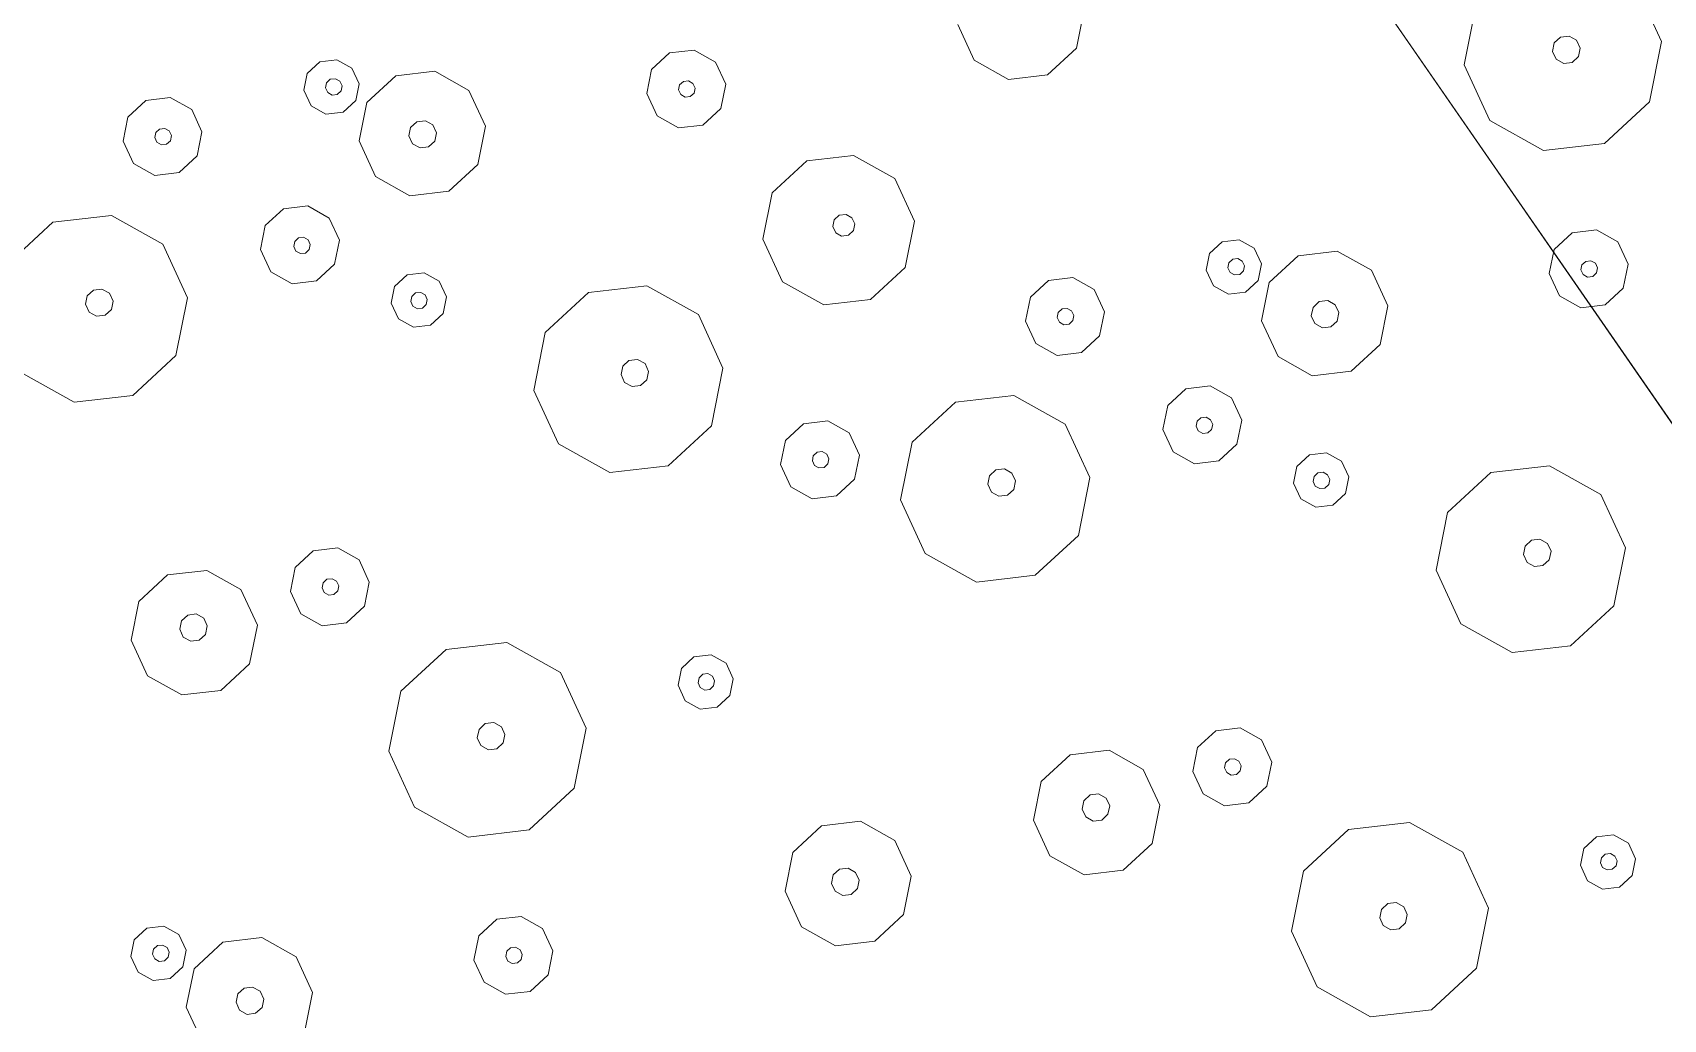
# Model space of a CAD drawing. Header units: metres. Extents: x -2858 to 512, y -1995 to 1252.
# Drawn here: x -490.839 to -487.554, y -117.011 to -115.022 of the extents above; entities that cross this region are included whole.
import ezdxf

# ---------------------------------------------------------------- set-up
doc = ezdxf.new("R2010")
doc.units = ezdxf.units.M
doc.layers.add('Calque commun', color=7, linetype='Continuous')

# ---------------------------------------------------------------- blocks, each defined once
blk = doc.blocks.new('pattern')
at = {"layer": 'Calque commun', "color": 54, "linetype": 'Continuous', "lineweight": 9}
for p, q in [((59.7117, 41.3087), (59.7255, 41.3405)), ((59.7255, 41.3405), (59.7553, 41.3581)), ((59.7553, 41.3581), (59.7897, 41.3548)), ((59.7897, 41.3548), (59.8157, 41.3319)), ((59.8157, 41.3319), (59.8232, 41.2981)), ((59.7192, 41.275), (59.7117, 41.3087)), ((59.7495, 41.3059), (59.7536, 41.3154)), ((59.7517, 41.2957), (59.7495, 41.3059)), ((59.7536, 41.3154), (59.7625, 41.3207)), ((59.7625, 41.3207), (59.7729, 41.3197)), ((59.7729, 41.3197), (59.7807, 41.3128)), ((59.7829, 41.3027), (59.7788, 41.2932)), ((59.7807, 41.3128), (59.7829, 41.3027)), ((59.8232, 41.2981), (59.8094, 41.2664)), ((59.7452, 41.252), (59.7192, 41.275)), ((59.7595, 41.2889), (59.7517, 41.2957)), ((59.7699, 41.2879), (59.7595, 41.2889)), ((59.7788, 41.2932), (59.7699, 41.2879)), ((59.8094, 41.2664), (59.7796, 41.2488)), ((59.7796, 41.2488), (59.7452, 41.252)), ((59.9972, 41.1861), (60.1036, 41.249)), ((60.1036, 41.249), (60.2267, 41.2373)), ((60.2267, 41.2373), (60.3193, 41.1554)), ((59.948, 41.0727), (59.9972, 41.1861)), ((60.3193, 41.1554), (60.3462, 41.0348)), ((59.9749, 40.9521), (59.948, 41.0727)), ((60.1092, 41.057), (60.1161, 41.0729)), ((60.1161, 41.0729), (60.131, 41.0817)), ((60.131, 41.0817), (60.1482, 41.08)), ((60.1482, 41.08), (60.1612, 41.0686)), ((60.1612, 41.0686), (60.165, 41.0517)), ((60.113, 41.0401), (60.1092, 41.057)), ((60.126, 41.0287), (60.113, 41.0401)), ((60.1581, 41.0358), (60.1432, 41.027)), ((60.165, 41.0517), (60.1581, 41.0358)), ((60.3462, 41.0348), (60.297, 40.9214)), ((60.1432, 41.027), (60.126, 41.0287)), ((59.2727, 40.9075), (59.3749, 40.9678)), ((59.3749, 40.9678), (59.493, 40.9566)), ((59.493, 40.9566), (59.582, 40.878)), ((60.0675, 40.8703), (59.9749, 40.9521)), ((59.2255, 40.7986), (59.2727, 40.9075)), ((60.297, 40.9214), (60.1906, 40.8586)), ((59.582, 40.878), (59.6078, 40.7622)), ((60.1906, 40.8586), (60.0675, 40.8703)), ((59.3777, 40.8003), (59.3926, 40.8091)), ((59.3926, 40.8091), (59.4098, 40.8074)), ((59.4098, 40.8074), (59.4228, 40.796)), ((59.2513, 40.6828), (59.2255, 40.7986)), ((59.3708, 40.7844), (59.3777, 40.8003)), ((59.3745, 40.7675), (59.3708, 40.7844)), ((59.4265, 40.7791), (59.4196, 40.7632)), ((59.4228, 40.796), (59.4265, 40.7791)), ((59.3875, 40.7561), (59.3745, 40.7675)), ((59.4047, 40.7544), (59.3875, 40.7561)), ((59.4196, 40.7632), (59.4047, 40.7544)), ((59.6078, 40.7622), (59.5605, 40.6533)), ((59.3402, 40.6043), (59.2513, 40.6828)), ((60.0696, 40.6646), (60.1121, 40.6897)), ((60.1121, 40.6897), (60.1614, 40.685)), ((60.1614, 40.685), (60.1984, 40.6523)), ((59.5605, 40.6533), (59.4584, 40.593)), ((60.0499, 40.6192), (60.0696, 40.6646)), ((60.1984, 40.6523), (60.2092, 40.604)), ((60.0606, 40.571), (60.0499, 40.6192)), ((60.1121, 40.6141), (60.1162, 40.6236)), ((60.1144, 40.604), (60.1121, 40.6141)), ((60.1162, 40.6236), (60.1252, 40.6289)), ((60.1252, 40.6289), (60.1355, 40.6279)), ((60.1355, 40.6279), (60.1433, 40.621)), ((60.1455, 40.6109), (60.1414, 40.6014)), ((60.1433, 40.621), (60.1455, 40.6109)), ((59.4584, 40.593), (59.3402, 40.6043)), ((60.1221, 40.5971), (60.1144, 40.604)), ((60.1325, 40.5961), (60.1221, 40.5971)), ((60.1414, 40.6014), (60.1325, 40.5961)), ((60.2092, 40.604), (60.1895, 40.5587)), ((60.2846, 40.5542), (60.3527, 40.5944)), ((60.3527, 40.5944), (60.4315, 40.5869)), ((60.4315, 40.5869), (60.4908, 40.5346)), ((58.843, 40.5301), (58.8856, 40.5553)), ((58.8856, 40.5553), (58.9348, 40.5506)), ((58.9348, 40.5506), (58.9719, 40.5179)), ((60.0977, 40.5382), (60.0606, 40.571)), ((60.1895, 40.5587), (60.1469, 40.5335)), ((60.2532, 40.4816), (60.2846, 40.5542)), ((58.8234, 40.4848), (58.843, 40.5301)), ((58.9719, 40.5179), (58.9827, 40.4696)), ((60.1469, 40.5335), (60.0977, 40.5382)), ((60.4908, 40.5346), (60.508, 40.4574)), ((58.8341, 40.4365), (58.8234, 40.4848)), ((58.8856, 40.4796), (58.8897, 40.4892)), ((58.8878, 40.4695), (58.8856, 40.4796)), ((58.8897, 40.4892), (58.8986, 40.4944)), ((58.8986, 40.4944), (58.909, 40.4935)), ((58.909, 40.4935), (58.9168, 40.4866)), ((58.919, 40.4765), (58.9149, 40.4669)), ((58.9168, 40.4866), (58.919, 40.4765)), ((60.2704, 40.4044), (60.2532, 40.4816)), ((60.3461, 40.4643), (60.353, 40.4801)), ((60.353, 40.4801), (60.3679, 40.4889)), ((60.3679, 40.4889), (60.3852, 40.4873)), ((60.3852, 40.4873), (60.3981, 40.4758)), ((58.8956, 40.4626), (58.8878, 40.4695)), ((58.9059, 40.4617), (58.8956, 40.4626)), ((58.9149, 40.4669), (58.9059, 40.4617)), ((58.9827, 40.4696), (58.963, 40.4242)), ((60.3499, 40.4474), (60.3461, 40.4643)), ((60.3629, 40.4359), (60.3499, 40.4474)), ((60.4019, 40.459), (60.395, 40.4431)), ((60.3981, 40.4758), (60.4019, 40.459)), ((60.508, 40.4574), (60.4765, 40.3848)), ((58.8712, 40.4038), (58.8341, 40.4365)), ((58.963, 40.4242), (58.9204, 40.3991)), ((59.5374, 40.3966), (59.5672, 40.4142)), ((59.5672, 40.4142), (59.6016, 40.4109)), ((59.6016, 40.4109), (59.6276, 40.388)), ((60.3801, 40.4343), (60.3629, 40.4359)), ((60.395, 40.4431), (60.3801, 40.4343)), ((58.9204, 40.3991), (58.8712, 40.4038)), ((59.5236, 40.3648), (59.5374, 40.3966)), ((59.6276, 40.388), (59.6351, 40.3542)), ((60.3297, 40.3521), (60.2704, 40.4044)), ((60.4765, 40.3848), (60.4084, 40.3446)), ((59.5311, 40.331), (59.5236, 40.3648)), ((59.563, 40.3621), (59.5672, 40.3716)), ((59.5653, 40.3519), (59.563, 40.3621)), ((59.5731, 40.3451), (59.5653, 40.3519)), ((59.5672, 40.3716), (59.5761, 40.3769)), ((59.5834, 40.3441), (59.5731, 40.3451)), ((59.5761, 40.3769), (59.5864, 40.3759)), ((59.5923, 40.3493), (59.5834, 40.3441)), ((59.5864, 40.3759), (59.5942, 40.369)), ((59.5965, 40.3589), (59.5923, 40.3493)), ((59.5942, 40.369), (59.5965, 40.3589)), ((59.6351, 40.3542), (59.6213, 40.3224)), ((60.4084, 40.3446), (60.3297, 40.3521)), ((58.464, 40.2809), (58.5704, 40.3438)), ((58.5704, 40.3438), (58.6935, 40.3321)), ((58.6935, 40.3321), (58.7862, 40.2503)), ((59.5571, 40.3081), (59.5311, 40.331)), ((59.6213, 40.3224), (59.5915, 40.3048)), ((60.7252, 40.2766), (60.7933, 40.3169)), ((60.7933, 40.3169), (60.8721, 40.3094)), ((58.4148, 40.1675), (58.464, 40.2809)), ((59.5915, 40.3048), (59.5571, 40.3081)), ((60.8721, 40.3094), (60.9314, 40.257)), ((58.7862, 40.2503), (58.813, 40.1296)), ((59.2286, 40.2255), (59.2967, 40.2657)), ((59.2967, 40.2657), (59.3755, 40.2582)), ((59.3755, 40.2582), (59.4348, 40.2059)), ((60.6937, 40.2041), (60.7252, 40.2766)), ((60.9314, 40.257), (60.9486, 40.1798)), ((59.1972, 40.1529), (59.2286, 40.2255)), ((59.4348, 40.2059), (59.452, 40.1287)), ((59.5964, 40.1599), (59.6389, 40.185)), ((59.6389, 40.185), (59.6881, 40.1803)), ((60.7109, 40.1269), (60.6937, 40.2041)), ((60.7942, 40.1882), (60.801, 40.2041)), ((60.7979, 40.1713), (60.7942, 40.1882)), ((60.801, 40.2041), (60.8159, 40.2129)), ((60.8159, 40.2129), (60.8332, 40.2112)), ((60.8332, 40.2112), (60.8461, 40.1998)), ((60.8499, 40.1829), (60.843, 40.167)), ((60.8461, 40.1998), (60.8499, 40.1829)), ((58.576, 40.1518), (58.5829, 40.1677)), ((58.5798, 40.1349), (58.576, 40.1518)), ((58.5829, 40.1677), (58.5978, 40.1765)), ((58.5978, 40.1765), (58.6151, 40.1748)), ((58.6151, 40.1748), (58.628, 40.1634)), ((58.628, 40.1634), (58.6318, 40.1465)), ((59.2144, 40.0757), (59.1972, 40.1529)), ((59.2974, 40.1452), (59.3043, 40.1611)), ((59.3043, 40.1611), (59.3192, 40.1699)), ((59.3192, 40.1699), (59.3364, 40.1683)), ((59.3364, 40.1683), (59.3494, 40.1568)), ((59.3494, 40.1568), (59.3531, 40.1399)), ((59.5767, 40.1145), (59.5964, 40.1599)), ((59.6881, 40.1803), (59.7252, 40.1476)), ((60.8109, 40.1599), (60.7979, 40.1713)), ((60.8281, 40.1582), (60.8109, 40.1599)), ((60.843, 40.167), (60.8281, 40.1582)), ((60.9486, 40.1798), (60.9171, 40.1072)), ((58.5928, 40.1235), (58.5798, 40.1349)), ((58.61, 40.1218), (58.5928, 40.1235)), ((58.6249, 40.1306), (58.61, 40.1218)), ((58.6318, 40.1465), (58.6249, 40.1306)), ((58.813, 40.1296), (58.7639, 40.0162)), ((59.3012, 40.1284), (59.2974, 40.1452)), ((59.3141, 40.1169), (59.3012, 40.1284)), ((59.3314, 40.1153), (59.3141, 40.1169)), ((59.3463, 40.1241), (59.3314, 40.1153)), ((59.3531, 40.1399), (59.3463, 40.1241)), ((59.452, 40.1287), (59.4205, 40.0561)), ((59.6376, 40.1123), (59.6417, 40.1218)), ((59.6417, 40.1218), (59.6507, 40.1271)), ((59.6507, 40.1271), (59.661, 40.1261)), ((59.661, 40.1261), (59.6688, 40.1193)), ((59.6688, 40.1193), (59.671, 40.1091)), ((59.7252, 40.1476), (59.736, 40.0993)), ((60.7702, 40.0745), (60.7109, 40.1269)), ((59.5874, 40.0663), (59.5767, 40.1145)), ((59.6398, 40.1022), (59.6376, 40.1123)), ((59.6476, 40.0953), (59.6398, 40.1022)), ((59.658, 40.0943), (59.6476, 40.0953)), ((59.6669, 40.0996), (59.658, 40.0943)), ((59.671, 40.1091), (59.6669, 40.0996)), ((59.736, 40.0993), (59.7163, 40.054)), ((60.9171, 40.1072), (60.849, 40.067)), ((59.2737, 40.0234), (59.2144, 40.0757)), ((59.4205, 40.0561), (59.3524, 40.0159)), ((59.6245, 40.0335), (59.5874, 40.0663)), ((59.7163, 40.054), (59.6737, 40.0288)), ((59.8867, 40.0091), (59.9889, 40.0694)), ((59.9889, 40.0694), (60.107, 40.0582)), ((60.107, 40.0582), (60.196, 39.9796)), ((60.849, 40.067), (60.7702, 40.0745)), ((59.3524, 40.0159), (59.2737, 40.0234)), ((59.6737, 40.0288), (59.6245, 40.0335)), ((58.7639, 40.0162), (58.6574, 39.9534)), ((59.335, 39.979), (59.3648, 39.9966)), ((59.3648, 39.9966), (59.3992, 39.9933)), ((59.3992, 39.9933), (59.4252, 39.9704)), ((59.8395, 39.9002), (59.8867, 40.0091)), ((59.3212, 39.9473), (59.335, 39.979)), ((59.3568, 39.9469), (59.361, 39.9564)), ((59.361, 39.9564), (59.3699, 39.9617)), ((59.3699, 39.9617), (59.3802, 39.9607)), ((59.3802, 39.9607), (59.388, 39.9539)), ((59.388, 39.9539), (59.3903, 39.9437)), ((59.4252, 39.9704), (59.4327, 39.9367)), ((60.196, 39.9796), (60.2218, 39.8638)), ((59.3287, 39.9135), (59.3212, 39.9473)), ((59.3591, 39.9368), (59.3568, 39.9469)), ((59.3669, 39.9299), (59.3591, 39.9368)), ((59.3772, 39.9289), (59.3669, 39.9299)), ((59.3862, 39.9342), (59.3772, 39.9289)), ((59.3903, 39.9437), (59.3862, 39.9342)), ((59.4327, 39.9367), (59.4189, 39.9049)), ((59.3547, 39.8906), (59.3287, 39.9135)), ((59.3891, 39.8873), (59.3547, 39.8906)), ((59.4189, 39.9049), (59.3891, 39.8873)), ((59.8653, 39.7844), (59.8395, 39.9002)), ((59.9848, 39.886), (59.9917, 39.9019)), ((59.9886, 39.8691), (59.9848, 39.886)), ((59.9917, 39.9019), (60.0066, 39.9107)), ((60.0066, 39.9107), (60.0238, 39.909)), ((60.0238, 39.909), (60.0368, 39.8976)), ((60.0368, 39.8976), (60.0406, 39.8807)), ((60.0015, 39.8577), (59.9886, 39.8691)), ((60.0188, 39.856), (60.0015, 39.8577)), ((60.0337, 39.8648), (60.0188, 39.856)), ((60.0406, 39.8807), (60.0337, 39.8648)), ((60.2218, 39.8638), (60.1746, 39.7549)), ((61.3187, 39.839), (61.3613, 39.8641)), ((61.3613, 39.8641), (61.4105, 39.8594)), ((61.4105, 39.8594), (61.4476, 39.8267)), ((59.6183, 39.808), (59.6609, 39.8332)), ((59.6609, 39.8332), (59.7101, 39.8285)), ((59.7101, 39.8285), (59.7471, 39.7958)), ((61.299, 39.7936), (61.3187, 39.839)), ((61.4476, 39.8267), (61.4583, 39.7784)), ((59.5986, 39.7627), (59.6183, 39.808)), ((59.7471, 39.7958), (59.7579, 39.7475)), ((61.3098, 39.7453), (61.299, 39.7936)), ((61.3612, 39.7885), (61.3654, 39.798)), ((61.3635, 39.7783), (61.3612, 39.7885)), ((61.3654, 39.798), (61.3743, 39.8033)), ((61.3743, 39.8033), (61.3846, 39.8023)), ((61.3846, 39.8023), (61.3924, 39.7954)), ((61.3924, 39.7954), (61.3947, 39.7853)), ((59.6094, 39.7144), (59.5986, 39.7627)), ((59.6608, 39.7575), (59.6649, 39.7671)), ((59.6631, 39.7474), (59.6608, 39.7575)), ((59.6649, 39.7671), (59.6739, 39.7724)), ((59.6739, 39.7724), (59.6842, 39.7714)), ((59.6842, 39.7714), (59.692, 39.7645)), ((59.6943, 39.7544), (59.6901, 39.7448)), ((59.692, 39.7645), (59.6943, 39.7544)), ((59.9543, 39.7059), (59.8653, 39.7844)), ((60.1746, 39.7549), (60.0724, 39.6946)), ((60.668, 39.7441), (60.6978, 39.7617)), ((60.6978, 39.7617), (60.7322, 39.7584)), ((60.7322, 39.7584), (60.7582, 39.7355)), ((61.3713, 39.7715), (61.3635, 39.7783)), ((61.3816, 39.7705), (61.3713, 39.7715)), ((61.3906, 39.7758), (61.3816, 39.7705)), ((61.3947, 39.7853), (61.3906, 39.7758)), ((61.4583, 39.7784), (61.4387, 39.7331)), ((59.6708, 39.7405), (59.6631, 39.7474)), ((59.6812, 39.7396), (59.6708, 39.7405)), ((59.6901, 39.7448), (59.6812, 39.7396)), ((59.7579, 39.7475), (59.7382, 39.7021)), ((60.6542, 39.7124), (60.668, 39.7441)), ((60.6961, 39.7191), (60.705, 39.7243)), ((60.705, 39.7243), (60.7154, 39.7233)), ((60.7154, 39.7233), (60.7232, 39.7165)), ((60.7582, 39.7355), (60.7657, 39.7017)), ((61.3469, 39.7126), (61.3098, 39.7453)), ((61.4387, 39.7331), (61.3961, 39.7079)), ((59.6464, 39.6817), (59.6094, 39.7144)), ((59.7382, 39.7021), (59.6956, 39.677)), ((60.0724, 39.6946), (59.9543, 39.7059)), ((60.6617, 39.6786), (60.6542, 39.7124)), ((60.692, 39.7095), (60.6961, 39.7191)), ((60.6942, 39.6994), (60.692, 39.7095)), ((60.702, 39.6925), (60.6942, 39.6994)), ((60.7124, 39.6915), (60.702, 39.6925)), ((60.7213, 39.6968), (60.7124, 39.6915)), ((60.7254, 39.7063), (60.7213, 39.6968)), ((60.7232, 39.7165), (60.7254, 39.7063)), ((60.7657, 39.7017), (60.7519, 39.67)), ((61.3961, 39.7079), (61.3469, 39.7126)), ((59.6956, 39.677), (59.6464, 39.6817)), ((60.1626, 39.6331), (60.2052, 39.6582)), ((60.2052, 39.6582), (60.2544, 39.6535)), ((60.6877, 39.6557), (60.6617, 39.6786)), ((60.7221, 39.6524), (60.6877, 39.6557)), ((60.7519, 39.67), (60.7221, 39.6524)), ((60.1429, 39.5877), (60.1626, 39.6331)), ((60.2544, 39.6535), (60.2915, 39.6208)), ((60.9397, 39.5898), (61.0461, 39.6526)), ((61.0461, 39.6526), (61.1692, 39.6409)), ((61.1692, 39.6409), (61.2618, 39.5591)), ((60.2051, 39.5826), (60.2092, 39.5921)), ((60.2092, 39.5921), (60.2182, 39.5974)), ((60.2182, 39.5974), (60.2285, 39.5964)), ((60.2285, 39.5964), (60.2363, 39.5895)), ((60.2363, 39.5895), (60.2386, 39.5794)), ((60.2915, 39.6208), (60.3022, 39.5725)), ((60.8905, 39.4764), (60.9397, 39.5898)), ((60.1537, 39.5394), (60.1429, 39.5877)), ((60.2074, 39.5724), (60.2051, 39.5826)), ((60.2152, 39.5656), (60.2074, 39.5724)), ((60.2255, 39.5646), (60.2152, 39.5656)), ((60.2344, 39.5699), (60.2255, 39.5646)), ((60.2386, 39.5794), (60.2344, 39.5699)), ((60.3022, 39.5725), (60.2825, 39.5272)), ((61.2618, 39.5591), (61.2887, 39.4384)), ((61.7043, 39.5343), (61.7724, 39.5746)), ((60.1907, 39.5067), (60.1537, 39.5394)), ((60.2825, 39.5272), (60.24, 39.502)), ((61.6728, 39.4618), (61.7043, 39.5343)), ((60.24, 39.502), (60.1907, 39.5067)), ((60.9174, 39.3557), (60.8905, 39.4764)), ((61.0517, 39.4607), (61.0586, 39.4765)), ((61.0555, 39.4438), (61.0517, 39.4607)), ((61.0586, 39.4765), (61.0735, 39.4853)), ((61.0735, 39.4853), (61.0907, 39.4837)), ((61.0907, 39.4837), (61.1037, 39.4722)), ((61.1037, 39.4722), (61.1075, 39.4553)), ((61.69, 39.3846), (61.6728, 39.4618)), ((61.7731, 39.4541), (61.7799, 39.47)), ((61.7799, 39.47), (61.7948, 39.4788)), ((61.7948, 39.4788), (61.8121, 39.4771)), ((61.8121, 39.4771), (61.8251, 39.4657)), ((61.8251, 39.4657), (61.8288, 39.4488)), ((59.7377, 39.4011), (59.8194, 39.4493)), ((59.8194, 39.4493), (59.9139, 39.4403)), ((59.9139, 39.4403), (59.9851, 39.3775)), ((61.0685, 39.4323), (61.0555, 39.4438)), ((61.0857, 39.4307), (61.0685, 39.4323)), ((61.1006, 39.4395), (61.0857, 39.4307)), ((61.1075, 39.4553), (61.1006, 39.4395)), ((61.2887, 39.4384), (61.2395, 39.325)), ((61.7768, 39.4372), (61.7731, 39.4541)), ((61.7898, 39.4257), (61.7768, 39.4372)), ((61.807, 39.4241), (61.7898, 39.4257)), ((61.8219, 39.4329), (61.807, 39.4241)), ((61.8288, 39.4488), (61.8219, 39.4329)), ((61.9277, 39.4375), (61.8962, 39.3649)), ((59.192, 39.3714), (59.2601, 39.4117)), ((59.2601, 39.4117), (59.3389, 39.4042)), ((59.3389, 39.4042), (59.3982, 39.3518)), ((59.6999, 39.314), (59.7377, 39.4011)), ((59.9851, 39.3775), (60.0057, 39.2848)), ((60.2152, 39.3111), (60.3174, 39.3715)), ((60.3174, 39.3715), (60.4355, 39.3602)), ((60.4355, 39.3602), (60.5245, 39.2817)), ((61.7493, 39.3322), (61.69, 39.3846)), ((61.8962, 39.3649), (61.8281, 39.3247)), ((59.3982, 39.3518), (59.4154, 39.2746)), ((61.01, 39.2739), (60.9174, 39.3557)), ((61.8281, 39.3247), (61.7493, 39.3322)), ((59.7205, 39.2213), (59.6999, 39.314)), ((59.8161, 39.3026), (59.8216, 39.3153)), ((59.8191, 39.2891), (59.8161, 39.3026)), ((59.8216, 39.3153), (59.8335, 39.3223)), ((59.8335, 39.3223), (59.8473, 39.321)), ((59.8473, 39.321), (59.8577, 39.3119)), ((59.8607, 39.2984), (59.8552, 39.2857)), ((59.8577, 39.3119), (59.8607, 39.2984)), ((60.168, 39.2023), (60.2152, 39.3111)), ((61.2395, 39.325), (61.1331, 39.2622)), ((61.8106, 39.2879), (61.8404, 39.3055)), ((61.8404, 39.3055), (61.8749, 39.3022)), ((61.8749, 39.3022), (61.9008, 39.2793)), ((59.4154, 39.2746), (59.3839, 39.202)), ((59.8295, 39.2799), (59.8191, 39.2891)), ((59.8433, 39.2786), (59.8295, 39.2799)), ((59.8552, 39.2857), (59.8433, 39.2786)), ((60.0057, 39.2848), (59.9679, 39.1978)), ((60.5245, 39.2817), (60.5503, 39.1659)), ((61.1331, 39.2622), (61.01, 39.2739)), ((61.7969, 39.2561), (61.8106, 39.2879)), ((61.8325, 39.2557), (61.8366, 39.2653)), ((61.8366, 39.2653), (61.8456, 39.2705)), ((61.8456, 39.2705), (61.8559, 39.2696)), ((61.8559, 39.2696), (61.8637, 39.2627)), ((61.8637, 39.2627), (61.866, 39.2526)), ((61.9008, 39.2793), (61.9084, 39.2455)), ((61.8044, 39.2223), (61.7969, 39.2561)), ((61.8348, 39.2456), (61.8325, 39.2557)), ((61.8425, 39.2387), (61.8348, 39.2456)), ((61.8529, 39.2378), (61.8425, 39.2387)), ((61.8618, 39.243), (61.8529, 39.2378)), ((61.866, 39.2526), (61.8618, 39.243)), ((61.9084, 39.2455), (61.8946, 39.2137)), ((59.7917, 39.1585), (59.7205, 39.2213)), ((59.9679, 39.1978), (59.8862, 39.1495)), ((60.1938, 39.0864), (60.168, 39.2023)), ((60.3133, 39.1881), (60.3202, 39.2039)), ((60.3202, 39.2039), (60.3351, 39.2127)), ((60.3351, 39.2127), (60.3523, 39.2111)), ((60.3523, 39.2111), (60.3653, 39.1996)), ((60.3653, 39.1996), (60.369, 39.1827)), ((61.8303, 39.1994), (61.8044, 39.2223)), ((61.8648, 39.1961), (61.8303, 39.1994)), ((61.8946, 39.2137), (61.8648, 39.1961)), ((60.317, 39.1712), (60.3133, 39.1881)), ((60.33, 39.1597), (60.317, 39.1712)), ((60.3621, 39.1669), (60.3472, 39.1581)), ((60.369, 39.1827), (60.3621, 39.1669)), ((60.5503, 39.1659), (60.503, 39.057)), ((59.8862, 39.1495), (59.7917, 39.1585)), ((60.3472, 39.1581), (60.33, 39.1597)), ((60.2827, 39.0079), (60.1938, 39.0864)), ((60.9924, 39.0229), (61.0121, 39.0682)), ((61.0121, 39.0682), (61.0546, 39.0934)), ((61.0546, 39.0934), (61.1039, 39.0887)), ((61.1039, 39.0887), (61.1409, 39.0559)), ((60.503, 39.057), (60.4009, 38.9967)), ((61.0587, 39.0273), (61.0677, 39.0325)), ((61.0677, 39.0325), (61.078, 39.0316)), ((61.078, 39.0316), (61.0858, 39.0247)), ((61.1409, 39.0559), (61.1517, 39.0077)), ((60.4009, 38.9967), (60.2827, 39.0079)), ((61.0031, 38.9746), (60.9924, 39.0229)), ((61.0546, 39.0177), (61.0587, 39.0273)), ((61.0569, 39.0076), (61.0546, 39.0177)), ((61.0646, 39.0007), (61.0569, 39.0076)), ((61.075, 38.9997), (61.0646, 39.0007)), ((61.0839, 39.005), (61.075, 38.9997)), ((61.088, 39.0145), (61.0839, 39.005)), ((61.0858, 39.0247), (61.088, 39.0145)), ((61.1517, 39.0077), (61.132, 38.9623)), ((61.2271, 38.9579), (61.2952, 38.9981)), ((61.2952, 38.9981), (61.374, 38.9906)), ((61.0402, 38.9419), (61.0031, 38.9746)), ((61.374, 38.9906), (61.4333, 38.9382)), ((59.7659, 38.8884), (59.7855, 38.9338)), ((59.7855, 38.9338), (59.8281, 38.9589)), ((59.8281, 38.9589), (59.8773, 38.9542)), ((59.8773, 38.9542), (59.9144, 38.9215)), ((61.0894, 38.9372), (61.0402, 38.9419)), ((61.132, 38.9623), (61.0894, 38.9372)), ((61.1957, 38.8853), (61.2271, 38.9579)), ((61.4333, 38.9382), (61.4505, 38.861)), ((59.9144, 38.9215), (59.9251, 38.8732)), ((59.7766, 38.8402), (59.7659, 38.8884)), ((59.8281, 38.8833), (59.8322, 38.8928)), ((59.8303, 38.8731), (59.8281, 38.8833)), ((59.8381, 38.8663), (59.8303, 38.8731)), ((59.8322, 38.8928), (59.8411, 38.8981)), ((59.8411, 38.8981), (59.8515, 38.8971)), ((59.8574, 38.8706), (59.8484, 38.8653)), ((59.8515, 38.8971), (59.8593, 38.8902)), ((59.8615, 38.8801), (59.8574, 38.8706)), ((59.8593, 38.8902), (59.8615, 38.8801)), ((59.9251, 38.8732), (59.9055, 38.8279)), ((61.2128, 38.8081), (61.1957, 38.8853)), ((61.2886, 38.8679), (61.2955, 38.8838)), ((61.2924, 38.851), (61.2886, 38.8679)), ((61.2955, 38.8838), (61.3104, 38.8926)), ((61.3104, 38.8926), (61.3277, 38.8909)), ((61.3277, 38.8909), (61.3406, 38.8795)), ((61.3406, 38.8795), (61.3444, 38.8626)), ((59.8137, 38.8074), (59.7766, 38.8402)), ((59.8484, 38.8653), (59.8381, 38.8663)), ((61.3054, 38.8396), (61.2924, 38.851)), ((61.3226, 38.8379), (61.3054, 38.8396)), ((61.3375, 38.8467), (61.3226, 38.8379)), ((61.3444, 38.8626), (61.3375, 38.8467)), ((61.4505, 38.861), (61.419, 38.7884)), ((59.8629, 38.8027), (59.8137, 38.8074)), ((59.9055, 38.8279), (59.8629, 38.8027)), ((60.4799, 38.8002), (60.5097, 38.8178)), ((60.5097, 38.8178), (60.5441, 38.8145)), ((60.5441, 38.8145), (60.5701, 38.7916)), ((61.2722, 38.7557), (61.2128, 38.8081)), ((60.4661, 38.7684), (60.4799, 38.8002)), ((60.4736, 38.7347), (60.4661, 38.7684)), ((60.5055, 38.7657), (60.5097, 38.7752)), ((60.5097, 38.7752), (60.5186, 38.7805)), ((60.5186, 38.7805), (60.5289, 38.7795)), ((60.5289, 38.7795), (60.5367, 38.7726)), ((60.5367, 38.7726), (60.539, 38.7625)), ((60.5701, 38.7916), (60.5776, 38.7578)), ((61.419, 38.7884), (61.3509, 38.7482)), ((60.5078, 38.7556), (60.5055, 38.7657)), ((60.5156, 38.7487), (60.5078, 38.7556)), ((60.5259, 38.7477), (60.5156, 38.7487)), ((60.5348, 38.753), (60.5259, 38.7477)), ((60.539, 38.7625), (60.5348, 38.753)), ((60.5776, 38.7578), (60.5638, 38.7261)), ((61.3509, 38.7482), (61.2722, 38.7557)), ((60.4996, 38.7118), (60.4736, 38.7347)), ((60.534, 38.7085), (60.4996, 38.7118)), ((60.5638, 38.7261), (60.534, 38.7085)), ((60.1711, 38.6292), (60.2392, 38.6694)), ((60.2392, 38.6694), (60.318, 38.6619)), ((60.318, 38.6619), (60.3773, 38.6095)), ((60.1397, 38.5566), (60.1711, 38.6292)), ((60.3773, 38.6095), (60.3945, 38.5323)), ((60.2468, 38.5648), (60.2617, 38.5736)), ((60.2617, 38.5736), (60.2789, 38.5719)), ((60.2789, 38.5719), (60.2919, 38.5605)), ((60.5388, 38.5635), (60.5814, 38.5887)), ((60.5814, 38.5887), (60.6306, 38.584)), ((60.6306, 38.584), (60.6677, 38.5512)), ((60.1569, 38.4794), (60.1397, 38.5566)), ((60.2399, 38.5489), (60.2468, 38.5648)), ((60.2437, 38.532), (60.2399, 38.5489)), ((60.2956, 38.5436), (60.2887, 38.5277)), ((60.2919, 38.5605), (60.2956, 38.5436)), ((60.5192, 38.5182), (60.5388, 38.5635)), ((60.6677, 38.5512), (60.6785, 38.503)), ((60.2566, 38.5205), (60.2437, 38.532)), ((60.2738, 38.5189), (60.2566, 38.5205)), ((60.2887, 38.5277), (60.2738, 38.5189)), ((60.3945, 38.5323), (60.363, 38.4597)), ((60.5299, 38.4699), (60.5192, 38.5182)), ((60.5801, 38.516), (60.5842, 38.5255)), ((60.5823, 38.5058), (60.5801, 38.516)), ((60.5901, 38.499), (60.5823, 38.5058)), ((60.5842, 38.5255), (60.5932, 38.5308)), ((60.5932, 38.5308), (60.6035, 38.5298)), ((60.6035, 38.5298), (60.6113, 38.5229)), ((60.6135, 38.5128), (60.6094, 38.5032)), ((60.6113, 38.5229), (60.6135, 38.5128)), ((60.2162, 38.427), (60.1569, 38.4794)), ((60.6005, 38.498), (60.5901, 38.499)), ((60.6094, 38.5032), (60.6005, 38.498)), ((60.6785, 38.503), (60.6588, 38.4576)), ((60.8292, 38.4127), (60.9314, 38.4731)), ((60.9314, 38.4731), (61.0495, 38.4618)), ((60.363, 38.4597), (60.2949, 38.4195)), ((60.567, 38.4372), (60.5299, 38.4699)), ((60.6588, 38.4576), (60.6162, 38.4325)), ((61.0495, 38.4618), (61.1385, 38.3833)), ((60.2949, 38.4195), (60.2162, 38.427)), ((60.6162, 38.4325), (60.567, 38.4372)), ((60.782, 38.3039), (60.8292, 38.4127)), ((60.2637, 38.3509), (60.2775, 38.3827)), ((60.2775, 38.3827), (60.3073, 38.4003)), ((60.3073, 38.4003), (60.3417, 38.397)), ((60.3417, 38.397), (60.3677, 38.3741)), ((60.3677, 38.3741), (60.3752, 38.3403)), ((61.1385, 38.3833), (61.1643, 38.2674)), ((60.2712, 38.3171), (60.2637, 38.3509)), ((60.2993, 38.3506), (60.3035, 38.3601)), ((60.3016, 38.3404), (60.2993, 38.3506)), ((60.3035, 38.3601), (60.3124, 38.3654)), ((60.3124, 38.3654), (60.3227, 38.3644)), ((60.3227, 38.3644), (60.3305, 38.3575)), ((60.3328, 38.3474), (60.3287, 38.3378)), ((60.3305, 38.3575), (60.3328, 38.3474)), ((60.2972, 38.2942), (60.2712, 38.3171)), ((60.3094, 38.3335), (60.3016, 38.3404)), ((60.3197, 38.3326), (60.3094, 38.3335)), ((60.3287, 38.3378), (60.3197, 38.3326)), ((60.3614, 38.3085), (60.3316, 38.291)), ((60.3752, 38.3403), (60.3614, 38.3085)), ((60.9342, 38.3055), (60.9491, 38.3143)), ((60.9491, 38.3143), (60.9663, 38.3127)), ((60.9663, 38.3127), (60.9793, 38.3012)), ((60.3316, 38.291), (60.2972, 38.2942)), ((60.8078, 38.188), (60.782, 38.3039)), ((60.9273, 38.2896), (60.9342, 38.3055)), ((60.9311, 38.2728), (60.9273, 38.2896)), ((60.9831, 38.2843), (60.9762, 38.2685)), ((60.9793, 38.3012), (60.9831, 38.2843)), ((60.944, 38.2613), (60.9311, 38.2728)), ((60.9613, 38.2597), (60.944, 38.2613)), ((60.9762, 38.2685), (60.9613, 38.2597)), ((60.5411, 38.1663), (60.5608, 38.2117)), ((60.5608, 38.2117), (60.6034, 38.2368)), ((60.6034, 38.2368), (60.6526, 38.2321)), ((60.6526, 38.2321), (60.6896, 38.1994)), ((60.6896, 38.1994), (60.7004, 38.1511)), ((60.8968, 38.1095), (60.8078, 38.188)), ((60.5519, 38.118), (60.5411, 38.1663)), ((60.6033, 38.1612), (60.6074, 38.1707)), ((60.6056, 38.1511), (60.6033, 38.1612)), ((60.6133, 38.1442), (60.6056, 38.1511)), ((60.6074, 38.1707), (60.6164, 38.176)), ((60.6237, 38.1432), (60.6133, 38.1442)), ((60.6164, 38.176), (60.6267, 38.175)), ((60.6326, 38.1485), (60.6237, 38.1432)), ((60.6267, 38.175), (60.6345, 38.1681)), ((60.6368, 38.158), (60.6326, 38.1485)), ((60.6345, 38.1681), (60.6368, 38.158)), ((60.7004, 38.1511), (60.6807, 38.1058)), ((60.5889, 38.0853), (60.5519, 38.118)), ((60.6381, 38.0806), (60.5889, 38.0853)), ((60.6807, 38.1058), (60.6381, 38.0806)), ((61.0149, 38.0982), (60.8968, 38.1095))]:
    blk.add_line(p, q, dxfattribs=at)
at = {"layer": 'Calque commun', "color": 7, "linetype": 'Continuous', "lineweight": 9}
mesh = blk.add_polyface(dxfattribs=at)
corners = [(70.8497, 113.5412), (53.8349, 19.1692), (74.7282, 106.3237), (76.0435, 113.5984), (74.769, 106.1763), (58.8077, 18.2701), (114.1703, 105.207), (114.1703, 98.5387)]
mesh.append_faces([[corners[k] for k in face] for face in [(3, 4, 6)]], dxfattribs={"vtx0": -1, "vtx1": -1, "color": 7})
mesh.append_faces([[corners[k] for k in face] for face in [(3, 2, 4)]], dxfattribs={"vtx0": -1, "vtx2": -1, "color": 7})
mesh.append_faces([[corners[k] for k in face] for face in [(5, 2, 1)]], dxfattribs={"vtx1": -1, "color": 7})
mesh.append_faces([[corners[k] for k in face] for face in [(0, 1, 2), (3, 0, 2)]], dxfattribs={"vtx1": -1, "vtx2": -1, "color": 7})
mesh.append_faces([[corners[k] for k in face] for face in [(4, 7, 6)]], dxfattribs={"vtx2": -1, "color": 7})

msp = doc.modelspace()

# ---------------------------------------------------------------- block references
at = {"layer": 'Calque commun', "color": 0, "linetype": 'ByBlock', "lineweight": -2, "rotation": 228.1617603435354}
msp.add_blockref('pattern', (-478.5712, -44.6144), dxfattribs=at)

doc.saveas('drawing.dxf')
